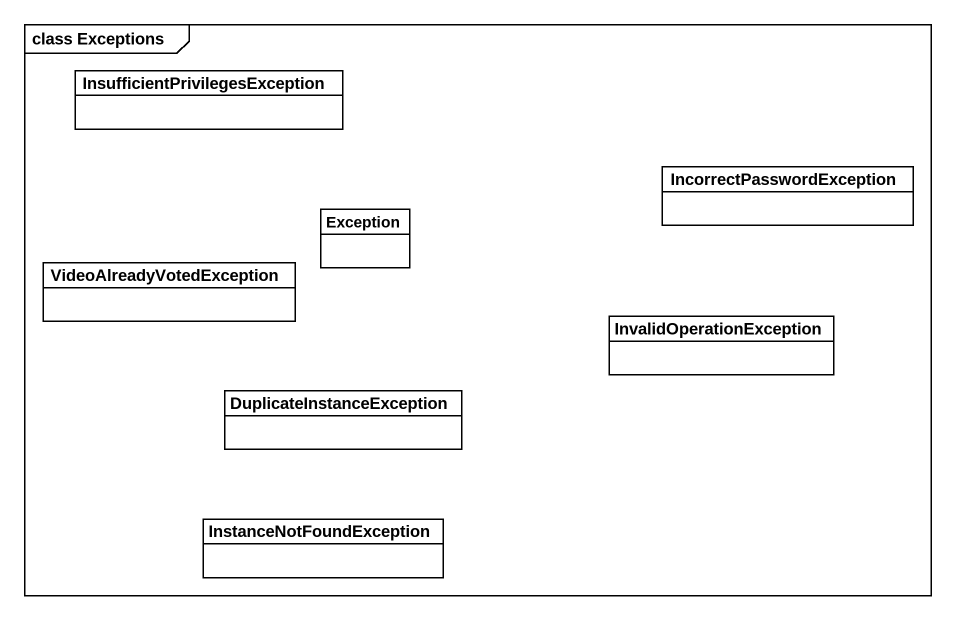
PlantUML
@startuml
mainframe class Exceptions
hide circle
hide empty members
class "InsufficientPrivilegesException" as InsufficientPrivilegesExcept
class IncorrectPasswordException
class VideoAlreadyVotedException
class "Exception" as Exception_
class InvalidOperationException
class DuplicateInstanceException
class InstanceNotFoundException
@enduml
